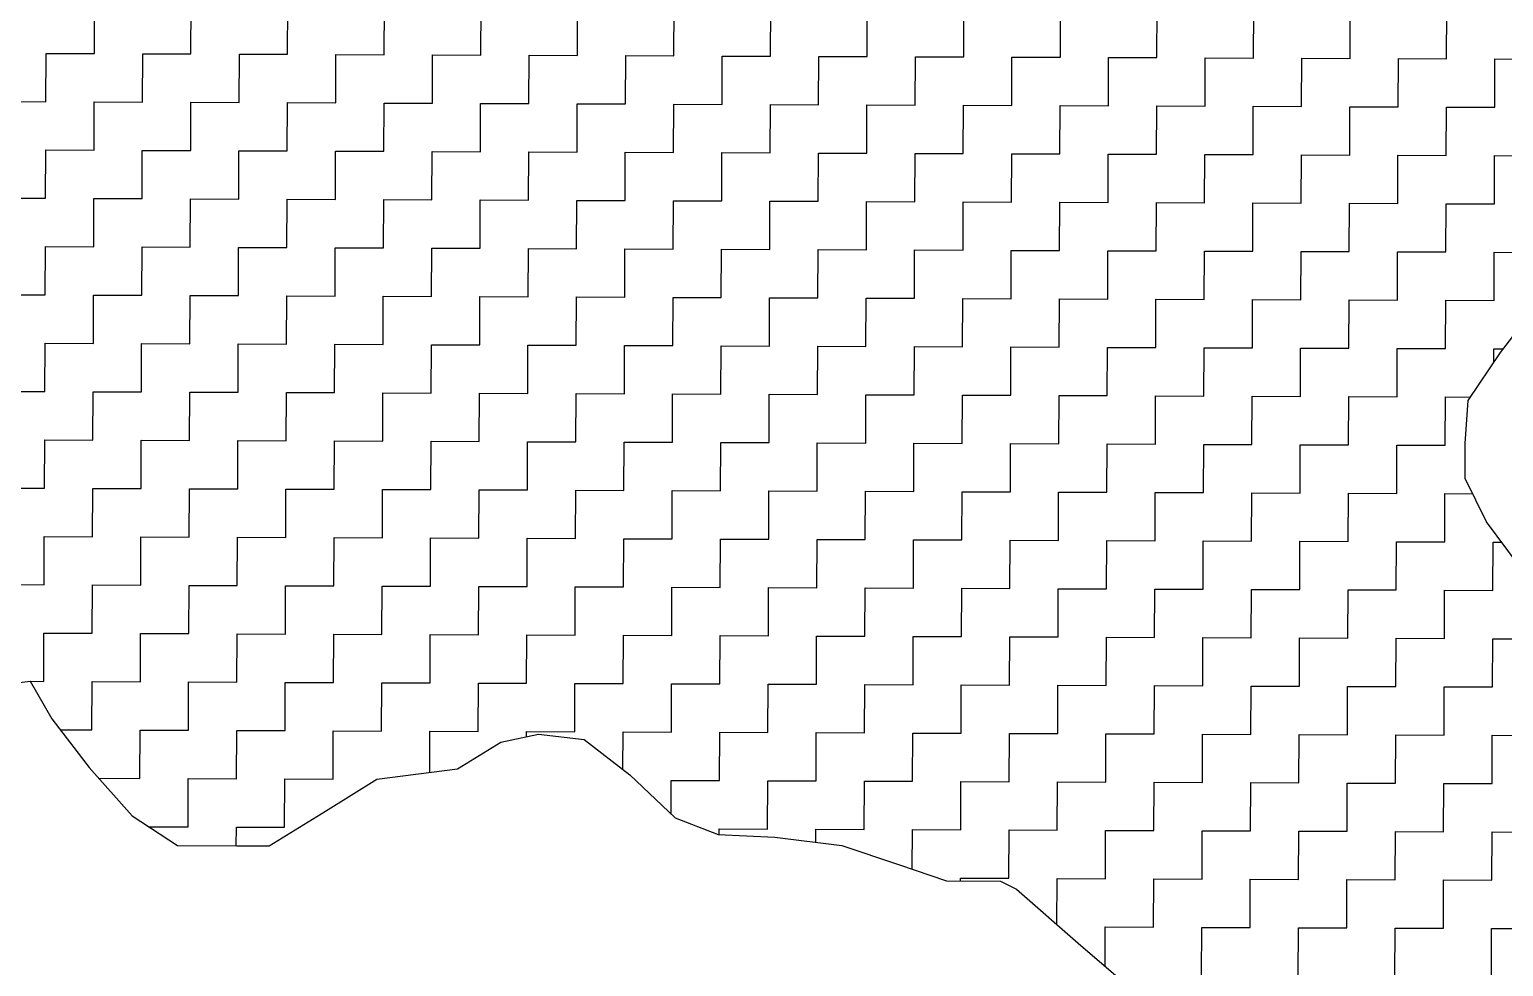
# Model space of a CAD drawing. Header units: metres. Extents: x 274536 to 279488, y 2074615 to 2078106.
# Drawn here: x 278972.3 to 279127.9, y 2076450.4 to 2076549.3 of the extents above; entities that cross this region are included whole.
import ezdxf

# ---------------------------------------------------------------- set-up
doc = ezdxf.new("R2010")
doc.units = ezdxf.units.M
doc.layers.add('POLY_HATCH', color=12, linetype='Continuous')

msp = doc.modelspace()

# ---------------------------------------------------------------- linework, layer by layer
at = {"layer": 'POLY_HATCH', "linetype": 'Continuous'}
for p, q in [((278979.12, 2076546.79), (278979.14, 2076551.89)), ((278989.32, 2076546.75), (278989.34, 2076551.85)), ((278999.53, 2076546.71), (278999.55, 2076551.81)), ((279009.73, 2076546.67), (279009.75, 2076551.77)), ((279019.93, 2076546.63), (279019.95, 2076551.73)), ((279030.13, 2076546.59), (279030.15, 2076551.69)), ((279040.33, 2076546.55), (279040.35, 2076551.65)), ((279050.53, 2076546.51), (279050.55, 2076551.61)), ((279060.73, 2076546.47), (279060.75, 2076551.58)), ((279070.93, 2076546.44), (279070.95, 2076551.54)), ((279081.14, 2076546.4), (279081.15, 2076551.5)), ((279091.34, 2076546.36), (279091.36, 2076551.46)), ((279101.54, 2076546.32), (279101.56, 2076551.42)), ((279111.74, 2076546.28), (279111.76, 2076551.38)), ((279121.94, 2076546.24), (279121.96, 2076551.34)), ((278974, 2076541.71), (278974.02, 2076546.81)), ((278974.02, 2076546.81), (278979.12, 2076546.79)), ((278984.2, 2076541.67), (278984.22, 2076546.77)), ((278984.22, 2076546.77), (278989.32, 2076546.75)), ((278994.41, 2076541.63), (278994.43, 2076546.73)), ((278994.43, 2076546.73), (278999.53, 2076546.71)), ((279004.61, 2076541.59), (279004.63, 2076546.69)), ((279004.63, 2076546.69), (279009.73, 2076546.67)), ((279014.81, 2076541.55), (279014.83, 2076546.65)), ((279014.83, 2076546.65), (279019.93, 2076546.63)), ((279025.01, 2076541.51), (279025.03, 2076546.61)), ((279025.03, 2076546.61), (279030.13, 2076546.59)), ((279035.21, 2076541.47), (279035.23, 2076546.57)), ((279035.23, 2076546.57), (279040.33, 2076546.55)), ((279045.41, 2076541.43), (279045.43, 2076546.53)), ((279045.43, 2076546.53), (279050.53, 2076546.51)), ((279055.61, 2076541.39), (279055.63, 2076546.49)), ((279055.63, 2076546.49), (279060.73, 2076546.47)), ((279065.81, 2076541.35), (279065.83, 2076546.45)), ((279065.83, 2076546.45), (279070.93, 2076546.44)), ((279076.01, 2076541.32), (279076.03, 2076546.42)), ((279076.03, 2076546.42), (279081.14, 2076546.4)), ((279086.22, 2076541.28), (279086.24, 2076546.38)), ((279086.24, 2076546.38), (279091.34, 2076546.36)), ((279096.42, 2076541.24), (279096.44, 2076546.34)), ((279096.44, 2076546.34), (279101.54, 2076546.32)), ((279106.62, 2076541.2), (279106.64, 2076546.3)), ((279106.64, 2076546.3), (279111.74, 2076546.28)), ((279116.82, 2076541.16), (279116.84, 2076546.26)), ((279116.84, 2076546.26), (279121.94, 2076546.24)), ((279127.02, 2076541.12), (279127.04, 2076546.22)), ((279127.04, 2076546.22), (279132.14, 2076546.2)), ((278968.9, 2076541.73), (278974, 2076541.71)), ((278979.08, 2076536.59), (278979.1, 2076541.69)), ((278979.1, 2076541.69), (278984.2, 2076541.67)), ((278989.29, 2076536.55), (278989.31, 2076541.65)), ((278989.31, 2076541.65), (278994.41, 2076541.63)), ((278999.49, 2076536.51), (278999.51, 2076541.61)), ((278999.51, 2076541.61), (279004.61, 2076541.59)), ((279009.69, 2076536.47), (279009.71, 2076541.57)), ((279009.71, 2076541.57), (279014.81, 2076541.55)), ((279019.89, 2076536.43), (279019.91, 2076541.53)), ((279019.91, 2076541.53), (279025.01, 2076541.51)), ((279030.09, 2076536.39), (279030.11, 2076541.49)), ((279030.11, 2076541.49), (279035.21, 2076541.47)), ((279040.29, 2076536.35), (279040.31, 2076541.45)), ((279040.31, 2076541.45), (279045.41, 2076541.43)), ((279050.49, 2076536.31), (279050.51, 2076541.41)), ((279050.51, 2076541.41), (279055.61, 2076541.39)), ((279060.69, 2076536.27), (279060.71, 2076541.37)), ((279060.71, 2076541.37), (279065.81, 2076541.35)), ((279070.89, 2076536.23), (279070.91, 2076541.33)), ((279070.91, 2076541.33), (279076.01, 2076541.32)), ((279081.1, 2076536.19), (279081.12, 2076541.3)), ((279081.12, 2076541.3), (279086.22, 2076541.28)), ((279091.3, 2076536.16), (279091.32, 2076541.26)), ((279091.32, 2076541.26), (279096.42, 2076541.24)), ((279101.5, 2076536.12), (279101.52, 2076541.22)), ((279101.52, 2076541.22), (279106.62, 2076541.2)), ((279111.7, 2076536.08), (279111.72, 2076541.18)), ((279111.72, 2076541.18), (279116.82, 2076541.16)), ((279121.9, 2076536.04), (279121.92, 2076541.14)), ((279121.92, 2076541.14), (279127.02, 2076541.12)), ((278973.96, 2076531.51), (278973.98, 2076536.61)), ((278973.98, 2076536.61), (278979.08, 2076536.59)), ((278984.17, 2076531.47), (278984.18, 2076536.57)), ((278984.18, 2076536.57), (278989.29, 2076536.55)), ((278994.37, 2076531.43), (278994.39, 2076536.53)), ((278994.39, 2076536.53), (278999.49, 2076536.51)), ((279004.57, 2076531.39), (279004.59, 2076536.49)), ((279004.59, 2076536.49), (279009.69, 2076536.47)), ((279014.77, 2076531.35), (279014.79, 2076536.45)), ((279014.79, 2076536.45), (279019.89, 2076536.43)), ((279024.97, 2076531.31), (279024.99, 2076536.41)), ((279024.99, 2076536.41), (279030.09, 2076536.39)), ((279035.17, 2076531.27), (279035.19, 2076536.37)), ((279035.19, 2076536.37), (279040.29, 2076536.35)), ((279045.37, 2076531.23), (279045.39, 2076536.33)), ((279045.39, 2076536.33), (279050.49, 2076536.31)), ((279055.57, 2076531.19), (279055.59, 2076536.29)), ((279055.59, 2076536.29), (279060.69, 2076536.27)), ((279065.77, 2076531.15), (279065.79, 2076536.25)), ((279065.79, 2076536.25), (279070.89, 2076536.23)), ((279075.98, 2076531.11), (279076, 2076536.21)), ((279076, 2076536.21), (279081.1, 2076536.19)), ((279086.18, 2076531.07), (279086.2, 2076536.18)), ((279086.2, 2076536.18), (279091.3, 2076536.16)), ((279096.38, 2076531.04), (279096.4, 2076536.14)), ((279096.4, 2076536.14), (279101.5, 2076536.12)), ((279106.58, 2076531), (279106.6, 2076536.1)), ((279106.6, 2076536.1), (279111.7, 2076536.08)), ((279116.78, 2076530.96), (279116.8, 2076536.06)), ((279116.8, 2076536.06), (279121.9, 2076536.04)), ((279126.98, 2076530.92), (279127, 2076536.02)), ((279127, 2076536.02), (279132.1, 2076536)), ((278968.86, 2076531.53), (278973.96, 2076531.51)), ((278979.05, 2076526.39), (278979.06, 2076531.49)), ((278979.06, 2076531.49), (278984.17, 2076531.47)), ((278989.25, 2076526.35), (278989.27, 2076531.45)), ((278989.27, 2076531.45), (278994.37, 2076531.43)), ((278999.45, 2076526.31), (278999.47, 2076531.41)), ((278999.47, 2076531.41), (279004.57, 2076531.39)), ((279009.65, 2076526.27), (279009.67, 2076531.37)), ((279009.67, 2076531.37), (279014.77, 2076531.35)), ((279019.85, 2076526.23), (279019.87, 2076531.33)), ((279019.87, 2076531.33), (279024.97, 2076531.31)), ((279030.05, 2076526.19), (279030.07, 2076531.29)), ((279030.07, 2076531.29), (279035.17, 2076531.27)), ((279040.25, 2076526.15), (279040.27, 2076531.25)), ((279040.27, 2076531.25), (279045.37, 2076531.23)), ((279050.45, 2076526.11), (279050.47, 2076531.21)), ((279050.47, 2076531.21), (279055.57, 2076531.19)), ((279060.65, 2076526.07), (279060.67, 2076531.17)), ((279060.67, 2076531.17), (279065.77, 2076531.15)), ((279070.86, 2076526.03), (279070.87, 2076531.13)), ((279070.87, 2076531.13), (279075.98, 2076531.11)), ((279081.06, 2076525.99), (279081.08, 2076531.09)), ((279081.08, 2076531.09), (279086.18, 2076531.07)), ((279091.26, 2076525.95), (279091.28, 2076531.05)), ((279091.28, 2076531.05), (279096.38, 2076531.04)), ((279101.46, 2076525.92), (279101.48, 2076531.02)), ((279101.48, 2076531.02), (279106.58, 2076531)), ((279111.66, 2076525.88), (279111.68, 2076530.98)), ((279111.68, 2076530.98), (279116.78, 2076530.96)), ((279121.86, 2076525.84), (279121.88, 2076530.94)), ((279121.88, 2076530.94), (279126.98, 2076530.92)), ((278973.92, 2076521.31), (278973.94, 2076526.41)), ((278973.94, 2076526.41), (278979.05, 2076526.39)), ((278984.13, 2076521.27), (278984.15, 2076526.37)), ((278984.15, 2076526.37), (278989.25, 2076526.35)), ((278994.33, 2076521.23), (278994.35, 2076526.33)), ((278994.35, 2076526.33), (278999.45, 2076526.31)), ((279004.53, 2076521.19), (279004.55, 2076526.29)), ((279004.55, 2076526.29), (279009.65, 2076526.27)), ((279014.73, 2076521.15), (279014.75, 2076526.25)), ((279014.75, 2076526.25), (279019.85, 2076526.23)), ((279024.93, 2076521.11), (279024.95, 2076526.21)), ((279024.95, 2076526.21), (279030.05, 2076526.19)), ((279035.13, 2076521.07), (279035.15, 2076526.17)), ((279035.15, 2076526.17), (279040.25, 2076526.15)), ((279045.33, 2076521.03), (279045.35, 2076526.13)), ((279045.35, 2076526.13), (279050.45, 2076526.11)), ((279055.53, 2076520.99), (279055.55, 2076526.09)), ((279055.55, 2076526.09), (279060.65, 2076526.07)), ((279065.74, 2076520.95), (279065.75, 2076526.05)), ((279065.75, 2076526.05), (279070.86, 2076526.03)), ((279075.94, 2076520.91), (279075.96, 2076526.01)), ((279075.96, 2076526.01), (279081.06, 2076525.99)), ((279086.14, 2076520.87), (279086.16, 2076525.97)), ((279086.16, 2076525.97), (279091.26, 2076525.95)), ((279096.34, 2076520.83), (279096.36, 2076525.93)), ((279096.36, 2076525.93), (279101.46, 2076525.92)), ((279106.54, 2076520.79), (279106.56, 2076525.9)), ((279106.56, 2076525.9), (279111.66, 2076525.88)), ((279116.74, 2076520.76), (279116.76, 2076525.86)), ((279116.76, 2076525.86), (279121.86, 2076525.84)), ((279126.94, 2076520.72), (279126.96, 2076525.82)), ((279126.96, 2076525.82), (279132.06, 2076525.8)), ((278968.82, 2076521.33), (278973.92, 2076521.31)), ((278979.01, 2076516.19), (278979.03, 2076521.29)), ((278979.03, 2076521.29), (278984.13, 2076521.27)), ((278989.21, 2076516.15), (278989.23, 2076521.25)), ((278989.23, 2076521.25), (278994.33, 2076521.23)), ((278999.41, 2076516.11), (278999.43, 2076521.21)), ((278999.43, 2076521.21), (279004.53, 2076521.19)), ((279009.61, 2076516.07), (279009.63, 2076521.17)), ((279009.63, 2076521.17), (279014.73, 2076521.15)), ((279019.81, 2076516.03), (279019.83, 2076521.13)), ((279019.83, 2076521.13), (279024.93, 2076521.11)), ((279030.01, 2076515.99), (279030.03, 2076521.09)), ((279030.03, 2076521.09), (279035.13, 2076521.07)), ((279040.21, 2076515.95), (279040.23, 2076521.05)), ((279040.23, 2076521.05), (279045.33, 2076521.03)), ((279050.41, 2076515.91), (279050.43, 2076521.01)), ((279050.43, 2076521.01), (279055.53, 2076520.99)), ((279060.61, 2076515.87), (279060.63, 2076520.97)), ((279060.63, 2076520.97), (279065.74, 2076520.95)), ((279070.82, 2076515.83), (279070.84, 2076520.93)), ((279070.84, 2076520.93), (279075.94, 2076520.91)), ((279081.02, 2076515.79), (279081.04, 2076520.89)), ((279081.04, 2076520.89), (279086.14, 2076520.87)), ((279091.22, 2076515.75), (279091.24, 2076520.85)), ((279091.24, 2076520.85), (279096.34, 2076520.83)), ((279101.42, 2076515.71), (279101.44, 2076520.81)), ((279101.44, 2076520.81), (279106.54, 2076520.79)), ((279111.62, 2076515.67), (279111.64, 2076520.78)), ((279111.64, 2076520.78), (279116.74, 2076520.76)), ((279121.82, 2076515.64), (279121.84, 2076520.74)), ((279121.84, 2076520.74), (279126.94, 2076520.72)), ((278973.89, 2076511.1), (278973.91, 2076516.21)), ((278973.91, 2076516.21), (278979.01, 2076516.19)), ((278984.09, 2076511.07), (278984.11, 2076516.17)), ((278984.11, 2076516.17), (278989.21, 2076516.15)), ((278994.29, 2076511.03), (278994.31, 2076516.13)), ((278994.31, 2076516.13), (278999.41, 2076516.11)), ((279004.49, 2076510.99), (279004.51, 2076516.09)), ((279004.51, 2076516.09), (279009.61, 2076516.07)), ((279014.69, 2076510.95), (279014.71, 2076516.05)), ((279014.71, 2076516.05), (279019.81, 2076516.03)), ((279024.89, 2076510.91), (279024.91, 2076516.01)), ((279024.91, 2076516.01), (279030.01, 2076515.99)), ((279035.09, 2076510.87), (279035.11, 2076515.97)), ((279035.11, 2076515.97), (279040.21, 2076515.95)), ((279045.29, 2076510.83), (279045.31, 2076515.93)), ((279045.31, 2076515.93), (279050.41, 2076515.91)), ((279055.49, 2076510.79), (279055.51, 2076515.89)), ((279055.51, 2076515.89), (279060.61, 2076515.87)), ((279065.7, 2076510.75), (279065.72, 2076515.85)), ((279065.72, 2076515.85), (279070.82, 2076515.83)), ((279075.9, 2076510.71), (279075.92, 2076515.81)), ((279075.92, 2076515.81), (279081.02, 2076515.79)), ((279086.1, 2076510.67), (279086.12, 2076515.77)), ((279086.12, 2076515.77), (279091.22, 2076515.75)), ((279096.3, 2076510.63), (279096.32, 2076515.73)), ((279096.32, 2076515.73), (279101.42, 2076515.71)), ((279106.5, 2076510.59), (279106.52, 2076515.69)), ((279106.52, 2076515.69), (279111.62, 2076515.67)), ((279116.7, 2076510.55), (279116.72, 2076515.65)), ((279116.72, 2076515.65), (279121.82, 2076515.64)), ((279126.92, 2076515.62), (279127.92, 2076515.61)), ((279126.92, 2076514.17), (279126.92, 2076515.62)), ((278968.78, 2076511.12), (278973.89, 2076511.1)), ((278978.97, 2076505.98), (278978.99, 2076511.09)), ((278978.99, 2076511.09), (278984.09, 2076511.07)), ((278989.17, 2076505.95), (278989.19, 2076511.05)), ((278989.19, 2076511.05), (278994.29, 2076511.03)), ((278999.37, 2076505.91), (278999.39, 2076511.01)), ((278999.39, 2076511.01), (279004.49, 2076510.99)), ((279009.57, 2076505.87), (279009.59, 2076510.97)), ((279009.59, 2076510.97), (279014.69, 2076510.95)), ((279019.77, 2076505.83), (279019.79, 2076510.93)), ((279019.79, 2076510.93), (279024.89, 2076510.91)), ((279029.97, 2076505.79), (279029.99, 2076510.89)), ((279029.99, 2076510.89), (279035.09, 2076510.87)), ((279040.17, 2076505.75), (279040.19, 2076510.85)), ((279040.19, 2076510.85), (279045.29, 2076510.83)), ((279050.37, 2076505.71), (279050.39, 2076510.81)), ((279050.39, 2076510.81), (279055.49, 2076510.79)), ((279060.58, 2076505.67), (279060.6, 2076510.77)), ((279060.6, 2076510.77), (279065.7, 2076510.75)), ((279070.78, 2076505.63), (279070.8, 2076510.73)), ((279070.8, 2076510.73), (279075.9, 2076510.71)), ((279080.98, 2076505.59), (279081, 2076510.69)), ((279081, 2076510.69), (279086.1, 2076510.67)), ((279091.18, 2076505.55), (279091.2, 2076510.65)), ((279091.2, 2076510.65), (279096.3, 2076510.63)), ((279101.38, 2076505.51), (279101.4, 2076510.61)), ((279101.4, 2076510.61), (279106.5, 2076510.59)), ((279111.58, 2076505.47), (279111.6, 2076510.57)), ((279111.6, 2076510.57), (279116.7, 2076510.55)), ((279121.78, 2076505.43), (279121.8, 2076510.53)), ((279121.8, 2076510.53), (279124.46, 2076510.52)), ((278973.85, 2076500.9), (278973.87, 2076506)), ((278973.87, 2076506), (278978.97, 2076505.98)), ((278984.05, 2076500.86), (278984.07, 2076505.97)), ((278984.07, 2076505.97), (278989.17, 2076505.95)), ((278994.25, 2076500.83), (278994.27, 2076505.93)), ((278994.27, 2076505.93), (278999.37, 2076505.91)), ((279004.45, 2076500.79), (279004.47, 2076505.89)), ((279004.47, 2076505.89), (279009.57, 2076505.87)), ((279014.65, 2076500.75), (279014.67, 2076505.85)), ((279014.67, 2076505.85), (279019.77, 2076505.83)), ((279024.85, 2076500.71), (279024.87, 2076505.81)), ((279024.87, 2076505.81), (279029.97, 2076505.79)), ((279035.05, 2076500.67), (279035.07, 2076505.77)), ((279035.07, 2076505.77), (279040.17, 2076505.75)), ((279045.25, 2076500.63), (279045.27, 2076505.73)), ((279045.27, 2076505.73), (279050.37, 2076505.71)), ((279055.46, 2076500.59), (279055.47, 2076505.69)), ((279055.47, 2076505.69), (279060.58, 2076505.67)), ((279065.66, 2076500.55), (279065.68, 2076505.65)), ((279065.68, 2076505.65), (279070.78, 2076505.63)), ((279075.86, 2076500.51), (279075.88, 2076505.61)), ((279075.88, 2076505.61), (279080.98, 2076505.59)), ((279086.06, 2076500.47), (279086.08, 2076505.57)), ((279086.08, 2076505.57), (279091.18, 2076505.55)), ((279096.26, 2076500.43), (279096.28, 2076505.53)), ((279096.28, 2076505.53), (279101.38, 2076505.51)), ((279106.46, 2076500.39), (279106.48, 2076505.49)), ((279106.48, 2076505.49), (279111.58, 2076505.47)), ((279116.66, 2076500.35), (279116.68, 2076505.45)), ((279116.68, 2076505.45), (279121.78, 2076505.43)), ((278968.75, 2076500.92), (278973.85, 2076500.9)), ((278978.93, 2076495.78), (278978.95, 2076500.88)), ((278978.95, 2076500.88), (278984.05, 2076500.86)), ((278989.13, 2076495.74), (278989.15, 2076500.84)), ((278989.15, 2076500.84), (278994.25, 2076500.83)), ((278999.33, 2076495.7), (278999.35, 2076500.81)), ((278999.35, 2076500.81), (279004.45, 2076500.79)), ((279009.53, 2076495.67), (279009.55, 2076500.77)), ((279009.55, 2076500.77), (279014.65, 2076500.75)), ((279019.73, 2076495.63), (279019.75, 2076500.73)), ((279019.75, 2076500.73), (279024.85, 2076500.71)), ((279029.93, 2076495.59), (279029.95, 2076500.69)), ((279029.95, 2076500.69), (279035.05, 2076500.67)), ((279040.13, 2076495.55), (279040.15, 2076500.65)), ((279040.15, 2076500.65), (279045.25, 2076500.63)), ((279050.34, 2076495.51), (279050.35, 2076500.61)), ((279050.35, 2076500.61), (279055.46, 2076500.59)), ((279060.54, 2076495.47), (279060.56, 2076500.57)), ((279060.56, 2076500.57), (279065.66, 2076500.55)), ((279070.74, 2076495.43), (279070.76, 2076500.53)), ((279070.76, 2076500.53), (279075.86, 2076500.51)), ((279080.94, 2076495.39), (279080.96, 2076500.49)), ((279080.96, 2076500.49), (279086.06, 2076500.47)), ((279091.14, 2076495.35), (279091.16, 2076500.45)), ((279091.16, 2076500.45), (279096.26, 2076500.43)), ((279101.34, 2076495.31), (279101.36, 2076500.41)), ((279101.36, 2076500.41), (279106.46, 2076500.39)), ((279111.54, 2076495.27), (279111.56, 2076500.37)), ((279111.56, 2076500.37), (279116.66, 2076500.35)), ((279121.74, 2076495.23), (279121.76, 2076500.33)), ((279121.76, 2076500.33), (279124.68, 2076500.32)), ((278973.81, 2076490.7), (278973.83, 2076495.8)), ((278973.83, 2076495.8), (278978.93, 2076495.78)), ((278984.01, 2076490.66), (278984.03, 2076495.76)), ((278984.03, 2076495.76), (278989.13, 2076495.74)), ((278994.21, 2076490.62), (278994.23, 2076495.72)), ((278994.23, 2076495.72), (278999.33, 2076495.7)), ((279004.41, 2076490.58), (279004.43, 2076495.69)), ((279004.43, 2076495.69), (279009.53, 2076495.67)), ((279014.61, 2076490.55), (279014.63, 2076495.65)), ((279014.63, 2076495.65), (279019.73, 2076495.63)), ((279024.81, 2076490.51), (279024.83, 2076495.61)), ((279024.83, 2076495.61), (279029.93, 2076495.59)), ((279035.01, 2076490.47), (279035.03, 2076495.57)), ((279035.03, 2076495.57), (279040.13, 2076495.55)), ((279045.21, 2076490.43), (279045.23, 2076495.53)), ((279045.23, 2076495.53), (279050.34, 2076495.51)), ((279055.42, 2076490.39), (279055.44, 2076495.49)), ((279055.44, 2076495.49), (279060.54, 2076495.47)), ((279065.62, 2076490.35), (279065.64, 2076495.45)), ((279065.64, 2076495.45), (279070.74, 2076495.43)), ((279075.82, 2076490.31), (279075.84, 2076495.41)), ((279075.84, 2076495.41), (279080.94, 2076495.39)), ((279086.02, 2076490.27), (279086.04, 2076495.37)), ((279086.04, 2076495.37), (279091.14, 2076495.35)), ((279096.22, 2076490.23), (279096.24, 2076495.33)), ((279096.24, 2076495.33), (279101.34, 2076495.31)), ((279106.42, 2076490.19), (279106.44, 2076495.29)), ((279106.44, 2076495.29), (279111.54, 2076495.27)), ((279116.62, 2076490.15), (279116.64, 2076495.25)), ((279116.64, 2076495.25), (279121.74, 2076495.23)), ((279126.82, 2076490.11), (279126.84, 2076495.21)), ((279126.84, 2076495.21), (279127.75, 2076495.21)), ((278968.71, 2076490.72), (278973.81, 2076490.7)), ((278978.89, 2076485.58), (278978.91, 2076490.68)), ((278978.91, 2076490.68), (278984.01, 2076490.66)), ((278989.09, 2076485.54), (278989.11, 2076490.64)), ((278989.11, 2076490.64), (278994.21, 2076490.62)), ((278999.29, 2076485.5), (278999.31, 2076490.6)), ((278999.31, 2076490.6), (279004.41, 2076490.58)), ((279009.49, 2076485.46), (279009.51, 2076490.57)), ((279009.51, 2076490.57), (279014.61, 2076490.55)), ((279019.69, 2076485.43), (279019.71, 2076490.53)), ((279019.71, 2076490.53), (279024.81, 2076490.51)), ((279029.89, 2076485.39), (279029.91, 2076490.49)), ((279029.91, 2076490.49), (279035.01, 2076490.47)), ((279040.09, 2076485.35), (279040.11, 2076490.45)), ((279040.11, 2076490.45), (279045.21, 2076490.43)), ((279050.3, 2076485.31), (279050.32, 2076490.41)), ((279050.32, 2076490.41), (279055.42, 2076490.39)), ((279060.5, 2076485.27), (279060.52, 2076490.37)), ((279060.52, 2076490.37), (279065.62, 2076490.35)), ((279070.7, 2076485.23), (279070.72, 2076490.33)), ((279070.72, 2076490.33), (279075.82, 2076490.31)), ((279080.9, 2076485.19), (279080.92, 2076490.29)), ((279080.92, 2076490.29), (279086.02, 2076490.27)), ((279091.1, 2076485.15), (279091.12, 2076490.25)), ((279091.12, 2076490.25), (279096.22, 2076490.23)), ((279101.3, 2076485.11), (279101.32, 2076490.21)), ((279101.32, 2076490.21), (279106.42, 2076490.19)), ((279111.5, 2076485.07), (279111.52, 2076490.17)), ((279111.52, 2076490.17), (279116.62, 2076490.15)), ((279121.7, 2076485.03), (279121.72, 2076490.13)), ((279121.72, 2076490.13), (279126.82, 2076490.11)), ((278973.77, 2076480.5), (278973.79, 2076485.6)), ((278973.79, 2076485.6), (278978.89, 2076485.58)), ((278983.97, 2076480.46), (278983.99, 2076485.56)), ((278983.99, 2076485.56), (278989.09, 2076485.54)), ((278994.17, 2076480.42), (278994.19, 2076485.52)), ((278994.19, 2076485.52), (278999.29, 2076485.5)), ((279004.37, 2076480.38), (279004.39, 2076485.48)), ((279004.39, 2076485.48), (279009.49, 2076485.46)), ((279014.57, 2076480.34), (279014.59, 2076485.44)), ((279014.59, 2076485.44), (279019.69, 2076485.43)), ((279024.77, 2076480.3), (279024.79, 2076485.41)), ((279024.79, 2076485.41), (279029.89, 2076485.39)), ((279034.97, 2076480.27), (279034.99, 2076485.37)), ((279034.99, 2076485.37), (279040.09, 2076485.35)), ((279045.18, 2076480.23), (279045.2, 2076485.33)), ((279045.2, 2076485.33), (279050.3, 2076485.31)), ((279055.38, 2076480.19), (279055.4, 2076485.29)), ((279055.4, 2076485.29), (279060.5, 2076485.27)), ((279065.58, 2076480.15), (279065.6, 2076485.25)), ((279065.6, 2076485.25), (279070.7, 2076485.23)), ((279075.78, 2076480.11), (279075.8, 2076485.21)), ((279075.8, 2076485.21), (279080.9, 2076485.19)), ((279085.98, 2076480.07), (279086, 2076485.17)), ((279086, 2076485.17), (279091.1, 2076485.15)), ((279096.18, 2076480.03), (279096.2, 2076485.13)), ((279096.2, 2076485.13), (279101.3, 2076485.11)), ((279106.38, 2076479.99), (279106.4, 2076485.09)), ((279106.4, 2076485.09), (279111.5, 2076485.07)), ((279116.58, 2076479.95), (279116.6, 2076485.05)), ((279116.6, 2076485.05), (279121.7, 2076485.03)), ((279126.78, 2076479.91), (279126.8, 2076485.01)), ((279126.8, 2076485.01), (279131.9, 2076484.99)), ((278972.37, 2076480.51), (278973.77, 2076480.5)), ((278978.85, 2076475.38), (278978.87, 2076480.48)), ((278978.87, 2076480.48), (278983.97, 2076480.46)), ((278989.05, 2076475.34), (278989.07, 2076480.44)), ((278989.07, 2076480.44), (278994.17, 2076480.42)), ((278999.25, 2076475.3), (278999.27, 2076480.4)), ((278999.27, 2076480.4), (279004.37, 2076480.38)), ((279009.45, 2076475.26), (279009.47, 2076480.36)), ((279009.47, 2076480.36), (279014.57, 2076480.34)), ((279019.65, 2076475.22), (279019.67, 2076480.32)), ((279019.67, 2076480.32), (279024.77, 2076480.3)), ((279029.85, 2076475.18), (279029.87, 2076480.29)), ((279029.87, 2076480.29), (279034.97, 2076480.27)), ((279040.06, 2076475.15), (279040.07, 2076480.25)), ((279040.07, 2076480.25), (279045.18, 2076480.23)), ((279050.26, 2076475.11), (279050.28, 2076480.21)), ((279050.28, 2076480.21), (279055.38, 2076480.19)), ((279060.46, 2076475.07), (279060.48, 2076480.17)), ((279060.48, 2076480.17), (279065.58, 2076480.15)), ((279070.66, 2076475.03), (279070.68, 2076480.13)), ((279070.68, 2076480.13), (279075.78, 2076480.11)), ((279080.86, 2076474.99), (279080.88, 2076480.09)), ((279080.88, 2076480.09), (279085.98, 2076480.07)), ((279091.06, 2076474.95), (279091.08, 2076480.05)), ((279091.08, 2076480.05), (279096.18, 2076480.03)), ((279101.26, 2076474.91), (279101.28, 2076480.01)), ((279101.28, 2076480.01), (279106.38, 2076479.99)), ((279111.46, 2076474.87), (279111.48, 2076479.97)), ((279111.48, 2076479.97), (279116.58, 2076479.95)), ((279121.66, 2076474.83), (279121.68, 2076479.93)), ((279121.68, 2076479.93), (279126.78, 2076479.91)), ((278975.5, 2076475.39), (278978.85, 2076475.38)), ((278983.93, 2076470.26), (278983.95, 2076475.36)), ((278983.95, 2076475.36), (278989.05, 2076475.34)), ((278994.13, 2076470.22), (278994.15, 2076475.32)), ((278994.15, 2076475.32), (278999.25, 2076475.3)), ((279004.33, 2076470.18), (279004.35, 2076475.28)), ((279004.35, 2076475.28), (279009.45, 2076475.26)), ((279014.54, 2076470.89), (279014.55, 2076475.24)), ((279014.55, 2076475.24), (279019.65, 2076475.22)), ((279024.75, 2076475.2), (279029.85, 2076475.18)), ((279024.75, 2076474.67), (279024.75, 2076475.2)), ((279034.94, 2076471.19), (279034.95, 2076475.16)), ((279034.95, 2076475.16), (279040.06, 2076475.15)), ((279045.14, 2076470.03), (279045.16, 2076475.13)), ((279045.16, 2076475.13), (279050.26, 2076475.11)), ((279055.34, 2076469.99), (279055.36, 2076475.09)), ((279055.36, 2076475.09), (279060.46, 2076475.07)), ((279065.54, 2076469.95), (279065.56, 2076475.05)), ((279065.56, 2076475.05), (279070.66, 2076475.03)), ((279075.74, 2076469.91), (279075.76, 2076475.01)), ((279075.76, 2076475.01), (279080.86, 2076474.99)), ((279085.94, 2076469.87), (279085.96, 2076474.97)), ((279085.96, 2076474.97), (279091.06, 2076474.95)), ((279096.14, 2076469.83), (279096.16, 2076474.93)), ((279096.16, 2076474.93), (279101.26, 2076474.91)), ((279106.34, 2076469.79), (279106.36, 2076474.89)), ((279106.36, 2076474.89), (279111.46, 2076474.87)), ((279116.54, 2076469.75), (279116.56, 2076474.85)), ((279116.56, 2076474.85), (279121.66, 2076474.83)), ((279126.75, 2076469.71), (279126.76, 2076474.81)), ((279126.76, 2076474.81), (279131.87, 2076474.79)), ((278979.58, 2076470.28), (278983.93, 2076470.26)), ((278989.01, 2076465.14), (278989.03, 2076470.24)), ((278989.03, 2076470.24), (278994.13, 2076470.22)), ((278999.21, 2076465.1), (278999.23, 2076470.2)), ((278999.23, 2076470.2), (279004.33, 2076470.18)), ((279040.02, 2076466.5), (279040.04, 2076470.04)), ((279040.04, 2076470.04), (279045.14, 2076470.03)), ((279050.22, 2076464.9), (279050.24, 2076470.01)), ((279050.24, 2076470.01), (279055.34, 2076469.99)), ((279060.42, 2076464.87), (279060.44, 2076469.97)), ((279060.44, 2076469.97), (279065.54, 2076469.95)), ((279070.62, 2076464.83), (279070.64, 2076469.93)), ((279070.64, 2076469.93), (279075.74, 2076469.91)), ((279080.82, 2076464.79), (279080.84, 2076469.89)), ((279080.84, 2076469.89), (279085.94, 2076469.87)), ((279091.02, 2076464.75), (279091.04, 2076469.85)), ((279091.04, 2076469.85), (279096.14, 2076469.83)), ((279101.22, 2076464.71), (279101.24, 2076469.81)), ((279101.24, 2076469.81), (279106.34, 2076469.79)), ((279111.42, 2076464.67), (279111.44, 2076469.77)), ((279111.44, 2076469.77), (279116.54, 2076469.75)), ((279121.62, 2076464.63), (279121.64, 2076469.73)), ((279121.64, 2076469.73), (279126.75, 2076469.71)), ((278984.84, 2076465.16), (278989.01, 2076465.14)), ((278994.1, 2076463.13), (278994.11, 2076465.12)), ((278994.11, 2076465.12), (278999.21, 2076465.1)), ((279045.11, 2076464.35), (279045.12, 2076464.92)), ((279045.12, 2076464.92), (279050.22, 2076464.9)), ((279055.31, 2076463.51), (279055.32, 2076464.89)), ((279055.32, 2076464.89), (279060.42, 2076464.87)), ((279065.5, 2076460.66), (279065.52, 2076464.85)), ((279065.52, 2076464.85), (279070.62, 2076464.83)), ((279075.7, 2076459.71), (279075.72, 2076464.81)), ((279075.72, 2076464.81), (279080.82, 2076464.79)), ((279085.9, 2076459.67), (279085.92, 2076464.77)), ((279085.92, 2076464.77), (279091.02, 2076464.75)), ((279096.1, 2076459.63), (279096.12, 2076464.73)), ((279096.12, 2076464.73), (279101.22, 2076464.71)), ((279106.3, 2076459.59), (279106.32, 2076464.69)), ((279106.32, 2076464.69), (279111.42, 2076464.67)), ((279116.5, 2076459.55), (279116.52, 2076464.65)), ((279116.52, 2076464.65), (279121.62, 2076464.63)), ((279126.71, 2076459.51), (279126.73, 2076464.61)), ((279126.73, 2076464.61), (279131.83, 2076464.59)), ((279070.6, 2076459.73), (279075.7, 2076459.71)), ((279070.6, 2076459.43), (279070.6, 2076459.73)), ((279080.78, 2076454.82), (279080.8, 2076459.69)), ((279080.8, 2076459.69), (279085.9, 2076459.67)), ((279090.98, 2076454.55), (279091, 2076459.65)), ((279091, 2076459.65), (279096.1, 2076459.63)), ((279101.18, 2076454.51), (279101.2, 2076459.61)), ((279101.2, 2076459.61), (279106.3, 2076459.59)), ((279111.38, 2076454.47), (279111.4, 2076459.57)), ((279111.4, 2076459.57), (279116.5, 2076459.55)), ((279121.59, 2076454.43), (279121.61, 2076459.53)), ((279121.61, 2076459.53), (279126.71, 2076459.51)), ((279085.87, 2076450.4), (279085.88, 2076454.57)), ((279085.88, 2076454.57), (279090.98, 2076454.55)), ((279096.06, 2076449.43), (279096.08, 2076454.53)), ((279096.08, 2076454.53), (279101.18, 2076454.51)), ((279106.26, 2076449.39), (279106.28, 2076454.49)), ((279106.28, 2076454.49), (279111.38, 2076454.47)), ((279116.47, 2076449.35), (279116.49, 2076454.45)), ((279116.49, 2076454.45), (279121.59, 2076454.43)), ((279126.67, 2076449.31), (279126.69, 2076454.41)), ((279126.69, 2076454.41), (279131.79, 2076454.39))]:
    msp.add_line(p, q, dxfattribs=at)
at = {"layer": 'POLY_HATCH'}
for p, q in [((279127.64, 2076515.24), (279130.49, 2076518.92)), ((279124.21, 2076510.15), (279127.64, 2076515.24)), ((279123.91, 2076505.61), (279124.21, 2076510.15)), ((279123.89, 2076501.91), (279123.91, 2076505.61)), ((279126.15, 2076497.36), (279123.89, 2076501.91)), ((279129.54, 2076492.81), (279126.15, 2076497.36)), ((278970.36, 2076480.26), (278972.35, 2076480.53)), ((278972.35, 2076480.53), (278974.61, 2076476.55)), ((278974.61, 2076476.55), (278978.57, 2076471.42)), ((279017.48, 2076471.27), (279022.04, 2076474.1)), ((279022.04, 2076474.1), (279026.02, 2076474.93)), ((279026.02, 2076474.93), (279030.84, 2076474.35)), ((279030.84, 2076474.35), (279035.66, 2076470.64)), ((278978.57, 2076471.42), (278983.09, 2076466.3)), ((279008.95, 2076470.17), (279017.48, 2076471.27)), ((279003.54, 2076466.79), (279008.95, 2076470.17)), ((279035.66, 2076470.64), (279040.47, 2076466.08)), ((278983.09, 2076466.3), (278987.91, 2076463.16)), ((278997.56, 2076463.12), (279003.54, 2076466.79)), ((279040.47, 2076466.08), (279045.01, 2076464.35)), ((278987.91, 2076463.16), (278994.16, 2076463.13)), ((278994.16, 2076463.13), (278997.56, 2076463.12)), ((279045.01, 2076464.35), (279050.97, 2076464.05)), ((279050.97, 2076464.05), (279058.07, 2076463.17)), ((279058.07, 2076463.17), (279064.03, 2076461.16)), ((279064.03, 2076461.16), (279069.13, 2076459.44)), ((279069.13, 2076459.44), (279074.81, 2076459.41)), ((279074.81, 2076459.41), (279076.51, 2076458.56)), ((279076.51, 2076458.56), (279083.03, 2076452.85)), ((279083.03, 2076452.85), (279086.99, 2076449.43))]:
    msp.add_line(p, q, dxfattribs=at)

doc.saveas('drawing.dxf')
